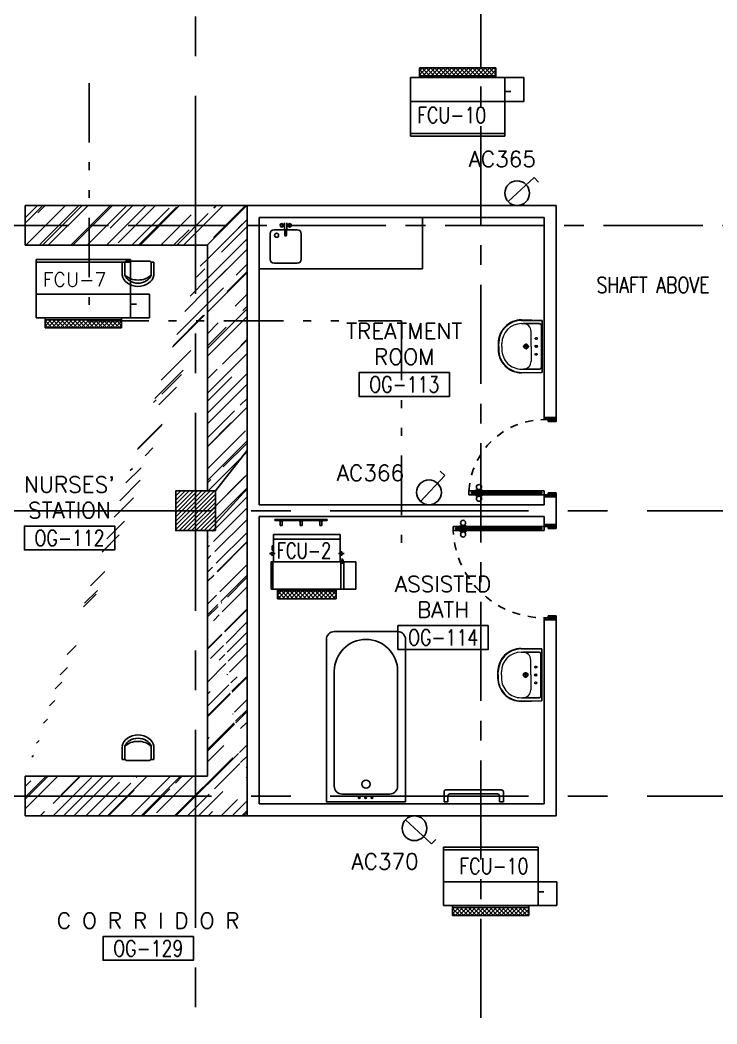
# Model space of a CAD drawing. Extents: x 88852.7 to 88945.7, y 39921.6 to 40001.1.
# Drawn here: x 88918.59 to 88927.39, y 39936.4 to 39949.07 of the extents above; entities that cross this region are included whole.
import ezdxf
from ezdxf.enums import TextEntityAlignment as Align

# ---------------------------------------------------------------- set-up
doc = ezdxf.new("R2010")
doc.units = 0
doc.header["$MEASUREMENT"] = 0
for name, pattern in [('2DASHES', [1.7, 0.75, -0.25, 0.1, -0.25, 0.1, -0.25]), ('CENTER', [2, 1.25, -0.25, 0.25, -0.25]), ('CENTERX2', [4, 2.5, -0.5, 0.5, -0.5]), ('DASHED', [0.75, 0.5, -0.25]), ('HIDDEN', [0.375, 0.25, -0.125])]:
    doc.linetypes.add(name, pattern=pattern)
doc.layers.get('0').update_dxf_attribs({"color": 11, "linetype": 'CONTINUOUS'})
for name, color, linetype in [('A-FUR-ACCES', 11, 'CONTINUOUS'), ('AXES', 11, 'CENTERX2'), ('AXES1', 11, 'CENTER'), ('COL', 11, 'CONTINUOUS'), ('COUNTER', 11, 'CONTINUOUS'), ('DOOR', 11, 'CONTINUOUS'), ('E-SOCKETS', 4, 'CONTINUOUS'), ('FCU', 7, 'CONTINUOUS'), ('FIX', 11, 'CONTINUOUS'), ('FMCHAIR', 11, 'CONTINUOUS'), ('HAT', 11, 'CONTINUOUS'), ('IND-ES-L', 11, '2DASHES'), ('M-TEXT', 2, 'CONTINUOUS'), ('NON-MEDICAL', 11, 'CONTINUOUS'), ('RM-BOX', 11, 'CONTINUOUS'), ('RM-NAME', 11, 'CONTINUOUS'), ('RM-NO', 11, 'CONTINUOUS'), ('SHAFT', 11, 'CONTINUOUS'), ('WALL', 11, 'CONTINUOUS')]:
    doc.layers.add(name, color=color, linetype=linetype)
doc.styles.add('ROMANS', font='ROMANS.shx', dxfattribs={"width": 0.6})
pattern_1 = [(45, (88602.27408, 39809.97983), (0.25455844, 0.6788225), [4.5, -0.6, 1.5, -0.3]), (45, (88602.45015, 39810.36803), (-0.49426764, 0.07000357), [0.9, -0.099, 1.8, -0.225]), (45, (88602.19983, 39810.2662), (0.96095812, 1.24521504), [2.4, -0.42, 1.2, -0.3])]

# ---------------------------------------------------------------- blocks, each defined once
blk = doc.blocks.new('LAV-003')
at = {"layer": 'FIX', "linetype": 'Continuous', "lineweight": 20}
for p, q in [((-328, -285), (-328, -25)), ((327, -285), (327, -25)), ((0, -165), (-188, -165)), ((0, -165), (187, -165)), ((-288, -285), (-288, -265)), ((287, -285), (287, -265)), ((0, -535), (-38, -535)), ((0, -575), (-38, -575)), ((0, -535), (37, -535)), ((0, -575), (37, -575))]:
    blk.add_line(p, q, dxfattribs=at)
at = {"layer": 'FIX', "linetype": 'ByBlock'}
blk.add_line((-328, -25), (327, -25), dxfattribs=at)
at = {"layer": 'FIX', "linetype": 'ByBlock', "ltscale": 0.3}
for p, q in [((-288, -265), (-288, -60)), ((0, -35), (-262, -35)), ((0, -35), (262, -35)), ((287, -265), (287, -60))]:
    blk.add_line(p, q, dxfattribs=at)
at = {"layer": 'FIX', "lineweight": 20}
for p, q in [((-16, -101), (15, -101)), ((0, -85), (0, -116))]:
    blk.add_line(p, q, dxfattribs=at)
at = {"layer": 'FIX', "linetype": 'DASHED', "lineweight": 20, "ltscale": 0.04}
for p, q in [((-36, -230), (37, -230)), ((0, -194), (0, -266))]:
    blk.add_line(p, q, dxfattribs=at)
at = {"layer": 'FIX', "linetype": 'Continuous', "lineweight": 20}
blk.add_lwpolyline([(295, -25), (0, -25), (-328, -25), (-335, -285, 0.414214), (-38, -582), (0, -582), (37, -582, 0.414214), (334, -285), (327, -25), (0, -25)], format="xyb", dxfattribs=at)
at = {"layer": 'FIX', "linetype": 'HIDDEN', "lineweight": 20, "ltscale": 0.05}
for centre in [(-100, -101), (100, -101)]:
    blk.add_circle(centre, 12.4, dxfattribs=at)
at = {"layer": 'FIX', "lineweight": 20}
for centre, radius in [((0, -101), 15.5), ((0, -230), 29.5), ((0, -230), 22.5)]:
    blk.add_circle(centre, radius, dxfattribs=at)
at = {"layer": 'FIX', "linetype": 'ByBlock', "ltscale": 0.3}
for centre, start, end in [((-262, -60), 90, 180), ((262, -60), 0, 90)]:
    blk.add_arc(centre, 25, start, end, dxfattribs=at)
at = {"layer": 'FIX', "linetype": 'Continuous', "lineweight": 20}
for centre, radius, start, end in [((-188, -265), 100, 90, 180), ((187, -265), 100, 0, 90), ((-38, -285), 290, 180, 270), ((-38, -285), 250, 180, 270), ((37, -285), 250, 270, 0), ((37, -285), 290, 270, 0)]:
    blk.add_arc(centre, radius, start, end, dxfattribs=at)
blk = doc.blocks.new('BTUB1')
at = {"layer": 'FIX'}
for points in [[(-500, -25), (-500, -2075, 0.414214), (-400, -2175), (400, -2175, 0.414214), (500, -2075), (500, -25)], [(-400, -1675, 1), (400, -1675), (400, -225, 0.414214), (300, -125), (-300, -125, 0.414214), (-400, -225)]]:
    blk.add_lwpolyline(points, format="xyb", close=True, dxfattribs=at)
for centre, radius in [((-75, -81), 11), ((5, -81), 11), ((85, -81), 11), ((0, -250), 52.2)]:
    blk.add_circle(centre, radius, dxfattribs=at)
blk = doc.blocks.new('CHR3')
for p, q in [((-0.039, 0.5), (-0.558, 0.5)), ((-0.05, 0.412), (-0.558, 0.412)), ((-0.039, 0.5), (-0.039, 0.412)), ((0, 0.362), (0, -0.362)), ((-0.05, -0.412), (-0.558, -0.412)), ((-0.039, -0.5), (-0.553, -0.5)), ((-0.039, -0.411), (-0.039, -0.5))]:
    blk.add_line(p, q)
for centre, radius, start, end in [((-0.497, 0), 0.503, 97.0495, 263.5769), ((-0.446, 0), 0.427, 105.249, 254.751), ((-0.212, 0), 0.538, 130.0756, 229.9244), ((-0.05, 0.362), 0.05, 0, 90), ((-0.05, -0.362), 0.05, 270, 0)]:
    blk.add_arc(centre, radius, start, end)
blk = doc.blocks.new('RM1')
at = {"layer": 'RM-BOX'}
blk.add_lwpolyline([(570, -200), (-570, -200), (-570, -500), (570, -500)], close=True, dxfattribs=at)
at = {"layer": 'RM-NAME', "style": 'ROMANS'}
for tag, p in [('ROOMNAME1', (0, 324)), ('ROOMNAME2', (0, 0))]:
    blk.add_attdef(tag, text='', height=200, dxfattribs=at).set_placement(p, align=Align.MIDDLE)
at = {"layer": 'RM-NO', "style": 'ROMANS', "width": 0.8}
blk.add_attdef('ROOMNO', text='', height=200, dxfattribs=at).set_placement((0, -350), align=Align.MIDDLE)
blk = doc.blocks.new('DOOR100')
at = {"layer": 'DOOR', "color": 0, "linetype": 'ByBlock'}
for p, q in [((-76, 1251), (-76, 1301)), ((-76, 1301), (-26, 1301)), ((-26, 1301), (-76, 1301)), ((-59, 1251), (-59, 1271)), ((-43, 1271), (-59, 1271)), ((-43, 1251), (-43, 1271)), ((-26, 1251), (-26, 1301)), ((-92, 1206), (-92, 1141)), ((-83, 1206), (-92, 1206)), ((-83, 1141), (-92, 1141)), ((-83, 1129), (-83, 1219)), ((-76, 1219), (-83, 1219)), ((-83, 1206), (-83, 1141)), ((-59, 1251), (-76, 1251)), ((-26, 1251), (-43, 1251)), ((-26, 1219), (-19, 1219)), ((-19, 1129), (-19, 1219)), ((-19, 1206), (-19, 1141)), ((-19, 1206), (-10, 1206)), ((-19, 1141), (-10, 1141)), ((-10, 1206), (-10, 1141)), ((-76, 1129), (-83, 1129)), ((-26, 1129), (-19, 1129)), ((-1201, 0), (-1201, 150)), ((-1201, 150), (-1176, 150)), ((-1201, 150), (-1201, 0)), ((-1176, 150), (-1176, 100)), ((-76, 200), (-59, 200)), ((-76, 150), (-76, 200)), ((-76, 150), (-26, 150)), ((-59, 200), (-59, 180)), ((-59, 180), (-43, 180)), ((-43, 200), (-26, 200)), ((-43, 180), (-43, 200)), ((-26, 200), (-26, 150)), ((-1, 150), (-26, 150)), ((-26, 150), (-26, 100)), ((-1, 150), (-1, 0)), ((-1151, 0), (-1201, 0)), ((-1176, 100), (-1151, 100)), ((-1151, 100), (-1151, 0)), ((-51, 100), (-51, 0)), ((-26, 100), (-51, 100)), ((-51, 0), (-1, 0))]:
    blk.add_line(p, q, dxfattribs=at)
at = {"layer": 'DOOR', "linetype": 'ByBlock'}
for p, q in [((-76, 1251), (-76, 200)), ((-59, 200), (-59, 1251)), ((-43, 200), (-43, 1251)), ((-26, 200), (-26, 1251))]:
    blk.add_line(p, q, dxfattribs=at)
at = {"layer": 'DOOR', "color": 9, "linetype": 'ByBlock'}
for p, q in [((-1151, 0), (-1201, 114)), ((-1151, 0), (-1201, 40)), ((-1151, 0), (-1164, 100)), ((-51, 0), (-1, 114)), ((-51, 0), (-38, 100)), ((-51, 0), (-1, 40))]:
    blk.add_line(p, q, dxfattribs=at)
at = {"layer": 'DOOR', "color": 0, "linetype": 'ByBlock'}
for centre in [(-125, 1174), (22, 1174)]:
    blk.add_circle(centre, 32.4, dxfattribs=at)
at = {"layer": 'DOOR', "linetype": 'HIDDEN', "ltscale": 0.5}
blk.add_arc((-27, 152), 1149, 89.961, 180.0931, dxfattribs=at)
at = {"layer": 'DOOR', "color": 9, "linetype": 'ByBlock'}
for centre, radius, start, end in [((-1151, 0), 154, 103.7142, 108.8947), ((-1151, 0), 134, 100.72, 111.8402), ((-51, 0), 134, 68.1598, 79.28), ((-51, 0), 154, 71.1053, 76.2858), ((-1151, 0), 94.4, 90, 121.9818), ((-1151, 0), 74.4, 90, 132.2236), ((-1151, 0), 54.4, 90, 156.7926), ((-1151, 0), 34.4, 90, 180), ((-1151, 0), 14.4, 90, 180), ((-51, 0), 94.4, 58.0182, 90), ((-51, 0), 74.4, 47.7764, 90), ((-51, 0), 54.4, 23.2074, 90), ((-51, 0), 34.4, 0, 90), ((-51, 0), 14.4, 0, 90), ((-51, 0), 114, 64.0838, 77.3774)]:
    blk.add_arc(centre, radius, start, end, dxfattribs=at)
blk = doc.blocks.new('*X87')
at = {"color": 0}
for p, q in [((238729, 132663), (239216, 133150)), ((238729, 132716), (239163, 133150)), ((238729, 132769), (239110, 133150)), ((238729, 132822), (239057, 133150)), ((238729, 132875), (239004, 133150)), ((238729, 132928), (238951, 133150)), ((238729, 132981), (238898, 133150)), ((238729, 133034), (238845, 133150)), ((238729, 133087), (238791, 133150)), ((238729, 133140), (238738, 133150)), ((238769, 132650), (239229, 133110)), ((238822, 132650), (239229, 133056)), ((238875, 132650), (239229, 133003)), ((238928, 132650), (239229, 132950)), ((238981, 132650), (239229, 132897)), ((239034, 132650), (239229, 132844)), ((239087, 132650), (239229, 132791)), ((239140, 132650), (239229, 132738)), ((239193, 132650), (239229, 132685))]:
    blk.add_line(p, q, dxfattribs=at)
blk = doc.blocks.new('COL50')
at = {"layer": 'COL'}
blk.add_lwpolyline([(-250, 250), (-250, -250), (250, -250), (250, 250)], close=True, dxfattribs=at)
blk = doc.blocks.new('DOOR-10')
at = {"layer": 'DOOR', "color": 0, "linetype": 'ByBlock'}
for p, q in [((-76, 1018), (-83, 1018)), ((-83, 928), (-83, 1018)), ((-26, 1100), (-76, 1100)), ((-76, 1100), (-26, 1100)), ((-76, 1050), (-76, 1100)), ((-59, 1050), (-76, 1050)), ((-43, 1070), (-59, 1070)), ((-59, 1050), (-59, 1070)), ((-43, 1050), (-43, 1070)), ((-26, 1050), (-43, 1050)), ((-26, 1050), (-26, 1100)), ((-26, 1018), (-18, 1018)), ((-18, 928), (-18, 1018)), ((-83, 1005), (-92, 1005)), ((-92, 1005), (-92, 940)), ((-83, 940), (-92, 940)), ((-83, 1005), (-83, 940)), ((-76, 928), (-83, 928)), ((-26, 928), (-18, 928)), ((-18, 1005), (-9, 1005)), ((-18, 1005), (-18, 940)), ((-18, 940), (-9, 940)), ((-9, 1005), (-9, 940)), ((-1001, 0), (-1001, 150)), ((-1001, 150), (-976, 150)), ((-1001, 150), (-1001, 0)), ((-976, 150), (-976, 100)), ((-76, 200), (-59, 200)), ((-76, 150), (-76, 200)), ((-76, 150), (-26, 150)), ((-59, 200), (-59, 180)), ((-59, 180), (-43, 180)), ((-43, 200), (-26, 200)), ((-43, 180), (-43, 200)), ((-26, 200), (-26, 150)), ((-1, 150), (-26, 150)), ((-26, 150), (-26, 100)), ((-951, 0), (-1001, 0)), ((-976, 100), (-951, 100)), ((-951, 100), (-951, 0)), ((-51, 100), (-51, 0)), ((-26, 100), (-51, 100)), ((-51, 0), (-1, 0))]:
    blk.add_line(p, q, dxfattribs=at)
at = {"layer": 'DOOR', "linetype": 'ByBlock'}
for p, q in [((-76, 1050), (-76, 200)), ((-59, 200), (-59, 1050)), ((-43, 200), (-43, 1050)), ((-26, 200), (-26, 1050))]:
    blk.add_line(p, q, dxfattribs=at)
at = {"layer": 'DOOR', "color": 9, "linetype": 'ByBlock'}
for p, q in [((-1, 0), (-1, 150)), ((-951, 0), (-1001, 114)), ((-951, 0), (-1001, 40)), ((-951, 0), (-964, 100)), ((-51, 0), (-1, 114)), ((-51, 0), (-37, 100)), ((-51, 0), (-1, 40))]:
    blk.add_line(p, q, dxfattribs=at)
at = {"layer": 'DOOR', "color": 0, "linetype": 'ByBlock'}
for centre in [(-124, 973), (23, 973)]:
    blk.add_circle(centre, 32.4, dxfattribs=at)
at = {"layer": 'DOOR', "linetype": 'HIDDEN', "ltscale": 0.5}
blk.add_arc((-23, 149), 952, 93.1482, 179.9482, dxfattribs=at)
at = {"layer": 'DOOR', "color": 9, "linetype": 'ByBlock'}
for centre, radius, start, end in [((-951, 0), 154, 103.7142, 108.8947), ((-951, 0), 134, 100.72, 111.8402), ((-51, 0), 134, 68.1598, 79.28), ((-51, 0), 154, 71.1053, 76.2858), ((-951, 0), 94.4, 90, 121.9818), ((-951, 0), 74.4, 90, 132.2236), ((-951, 0), 54.4, 90, 156.7926), ((-951, 0), 34.4, 90, 180), ((-951, 0), 14.4, 90, 180), ((-51, 0), 94.4, 58.0182, 90), ((-51, 0), 74.4, 47.7764, 90), ((-51, 0), 54.4, 23.2074, 90), ((-51, 0), 34.4, 0, 90), ((-51, 0), 14.4, 0, 90), ((-51, 0), 114, 64.0838, 77.3774)]:
    blk.add_arc(centre, radius, start, end, dxfattribs=at)
blk = doc.blocks.new('*X190')
at = {"color": 0}
for p, q in [((-750, 2538), (-672, 2616)), ((-750, 2591), (-725, 2616)), ((-660, 2516), (-750, 2606)), ((-713, 2516), (-750, 2553)), ((-719, 2516), (-619, 2616)), ((-607, 2516), (-707, 2616)), ((-666, 2516), (-566, 2616)), ((-554, 2516), (-654, 2616)), ((-613, 2516), (-513, 2616)), ((-501, 2516), (-601, 2616)), ((-560, 2516), (-460, 2616)), ((-448, 2516), (-548, 2616)), ((-507, 2516), (-407, 2616)), ((-394, 2516), (-494, 2616)), ((-454, 2516), (-354, 2616)), ((-341, 2516), (-441, 2616)), ((-401, 2516), (-301, 2616)), ((-288, 2516), (-388, 2616)), ((-348, 2516), (-248, 2616)), ((-235, 2516), (-335, 2616)), ((-295, 2516), (-195, 2616)), ((-182, 2516), (-282, 2616)), ((-242, 2516), (-142, 2616)), ((-129, 2516), (-229, 2616)), ((-189, 2516), (-89, 2616)), ((-76, 2516), (-176, 2616)), ((-136, 2516), (-36, 2616)), ((-23, 2516), (-123, 2616)), ((-83, 2516), (17, 2616)), ((30, 2516), (-70, 2616)), ((-30, 2516), (70, 2616)), ((83, 2516), (-17, 2616)), ((23, 2516), (123, 2616)), ((136, 2516), (36, 2616)), ((76, 2516), (176, 2616)), ((189, 2516), (89, 2616)), ((129, 2516), (215, 2601)), ((215, 2543), (142, 2616)), ((182, 2516), (215, 2548)), ((215, 2596), (195, 2616))]:
    blk.add_line(p, q, dxfattribs=at)
blk = doc.blocks.new('WAP16')
at = {"color": 6}
for p, q in [((-597, 0), (-597, -737)), ((-597, 0), (597, 0)), ((597, 0), (597, -737)), ((-597, -437), (597, -437)), ((-597, -737), (597, -737))]:
    blk.add_line(p, q, dxfattribs=at)
at = {"color": 2}
for p, q in [((-597, -32), (597, -32)), ((597, -437), (835, -437)), ((835, -437), (835, -737)), ((-482, -737), (-482, -862)), ((482, -737), (482, -862)), ((597, -737), (835, -737)), ((-482, -762), (482, -762)), ((-482, -862), (482, -862))]:
    blk.add_line(p, q, dxfattribs=at)
at = {"color": 7}
blk.add_line((597, -562), (670, -562), dxfattribs=at)
at = {"color": 2}
blk.add_blockref('*X190', (268, -3378), dxfattribs=at)
blk = doc.blocks.new('*X188')
at = {"color": 0}
for p, q in [((16890, -2467), (16943, -2414)), ((16890, -2520), (16990, -2420)), ((16990, -2565), (16890, -2465)), ((16890, -2573), (16990, -2473)), ((16990, -2619), (16890, -2519)), ((16890, -2626), (16990, -2526)), ((16990, -2512), (16892, -2414)), ((16990, -2459), (16945, -2414)), ((16990, -2672), (16890, -2572)), ((16890, -2679), (16990, -2579)), ((16990, -2725), (16890, -2625)), ((16890, -2732), (16990, -2632)), ((16990, -2778), (16890, -2678)), ((16890, -2785), (16990, -2685)), ((16990, -2831), (16890, -2731)), ((16890, -2838), (16990, -2738)), ((16990, -2884), (16890, -2784)), ((16890, -2891), (16990, -2791)), ((16990, -2937), (16890, -2837)), ((16890, -2944), (16990, -2844)), ((16990, -2990), (16890, -2890)), ((16890, -2997), (16990, -2897)), ((16990, -3043), (16890, -2943)), ((16890, -3050), (16990, -2950)), ((16990, -3096), (16890, -2996)), ((16890, -3103), (16990, -3003)), ((16990, -3149), (16890, -3049)), ((16944, -3155), (16890, -3102)), ((16892, -3155), (16990, -3056)), ((16945, -3155), (16990, -3109))]:
    blk.add_line(p, q, dxfattribs=at)
blk = doc.blocks.new('WHE06')
at = {"color": 2}
for p, q in [((689, 621), (346, 621)), ((346, 621), (346, 469)), ((689, 469), (689, 621)), ((60, -422), (60, 422)), ((212, 437), (269, 437)), ((232, 452), (232, 422)), ((232, 452), (252, 452)), ((242, 472), (242, 399)), ((252, 452), (252, 422)), ((305, 448), (373, 448)), ((321, 458), (321, 438)), ((321, 458), (346, 458)), ((321, 438), (346, 438)), ((346, 430), (689, 430)), ((811, 371), (689, 371)), ((711, -371), (711, 371)), ((811, -371), (811, 371)), ((811, -371), (689, -371)), ((142, -437), (142, -422)), ((142, -437), (197, -437)), ((197, -437), (197, -422)), ((221, -437), (269, -437)), ((232, -452), (232, -422)), ((232, -452), (252, -452)), ((242, -472), (242, -399)), ((252, -452), (252, -422)), ((346, -430), (689, -430))]:
    blk.add_line(p, q, dxfattribs=at)
at = {"color": 6}
for p, q in [((0, -422), (0, 422)), ((0, 422), (346, 422)), ((346, 469), (346, -451)), ((689, 469), (346, 469)), ((689, -451), (689, 469)), ((0, -422), (346, -422)), ((346, -451), (689, -451))]:
    blk.add_line(p, q, dxfattribs=at)
at = {"color": 2}
blk.add_blockref('*X188', (-16179, 2784), dxfattribs=at)

msp = doc.modelspace()

# ---------------------------------------------------------------- hatches: boundary and pattern name
at = {"layer": 'COUNTER', "linetype": 'ByBlock'}
h = msp.add_hatch(dxfattribs=at)
h.set_pattern_fill('AR-RROOF', color=256, scale=0.3, angle=45, style=0)
h.set_pattern_definition(pattern_1)
h.paths.add_polyline_path([(88918.6603, 39946.7296), (88918.6603, 39946.2296), (88920.8103, 39946.2296), (88920.8103, 39946.7296)])
h.paths.add_polyline_path([(88920.9603, 39946.2296), (88920.9603, 39945.2752), (88921.4603, 39945.2752), (88921.4603, 39946.7296), (88920.8103, 39946.7296), (88920.8103, 39946.2296)])
h = msp.add_hatch(dxfattribs=at)
h.set_pattern_fill('AR-RROOF', color=256, scale=0.3, angle=45, style=0)
h.set_pattern_definition(pattern_1)
edge = h.paths.add_edge_path()
edge.add_line((88920.9603, 39939.5296), (88920.9603, 39942.6296))
edge.add_line((88921.4603, 39939.0296), (88921.4603, 39946.7296))
edge.add_line((88918.6603, 39939.5296), (88918.6603, 39939.0296))
edge.add_line((88918.6603, 39939.5296), (88920.9603, 39939.5296))
edge.add_line((88918.6603, 39939.0296), (88921.4603, 39939.0296))
edge.add_line((88920.9603, 39943.1296), (88920.9603, 39946.2296))
h = msp.add_hatch(dxfattribs=at)
h.set_pattern_fill('AR-RROOF', color=256, scale=0.3, angle=45, style=0)
h.set_pattern_definition(pattern_1)
h.paths.add_polyline_path([(88921.4603, 39943.6371), (88921.0603, 39943.1296), (88921.0603, 39942.8796), (88921.2083, 39942.8796), (88921.4603, 39943.1543)])

# ---------------------------------------------------------------- linework, layer by layer
at = {"layer": 'A-FUR-ACCES'}
for p, q in [((88921.8112, 39942.77), (88921.8112, 39942.7573)), ((88922.4716, 39942.77), (88921.8112, 39942.77)), ((88922.4716, 39942.7573), (88921.8112, 39942.7573)), ((88921.8664, 39942.7573), (88921.8664, 39942.7523)), ((88921.9164, 39942.7523), (88921.8664, 39942.7523)), ((88921.8787, 39942.7523), (88921.8787, 39942.6938)), ((88921.9041, 39942.7523), (88921.9041, 39942.6938)), ((88921.9164, 39942.7573), (88921.9164, 39942.7523)), ((88922.1164, 39942.7573), (88922.1164, 39942.7523)), ((88922.1664, 39942.7523), (88922.1164, 39942.7523)), ((88922.1287, 39942.7523), (88922.1287, 39942.6938)), ((88922.1541, 39942.7523), (88922.1541, 39942.6938)), ((88922.1664, 39942.7573), (88922.1664, 39942.7523)), ((88922.3664, 39942.7573), (88922.3664, 39942.7523)), ((88922.4164, 39942.7523), (88922.3664, 39942.7523)), ((88922.3787, 39942.7523), (88922.3787, 39942.6938)), ((88922.4041, 39942.7523), (88922.4041, 39942.6938)), ((88922.4164, 39942.7573), (88922.4164, 39942.7523)), ((88922.4716, 39942.77), (88922.4716, 39942.7573)), ((88921.9041, 39942.6938), (88921.8787, 39942.6938)), ((88922.1541, 39942.6938), (88922.1287, 39942.6938)), ((88922.4041, 39942.6938), (88922.3787, 39942.6938)), ((88923.9454, 39939.332), (88923.9454, 39939.307)), ((88923.9454, 39939.307), (88923.9454, 39939.332)), ((88923.9704, 39939.357), (88924.6704, 39939.357)), ((88924.6954, 39939.332), (88924.6954, 39939.307)), ((88923.9454, 39939.307), (88923.9454, 39939.207)), ((88923.9454, 39939.207), (88923.9954, 39939.207)), ((88923.9954, 39939.207), (88923.9954, 39939.282)), ((88924.6204, 39939.307), (88924.0204, 39939.307)), ((88924.6454, 39939.207), (88924.6454, 39939.282)), ((88924.6954, 39939.207), (88924.6454, 39939.207)), ((88924.6954, 39939.307), (88924.6954, 39939.207))]:
    msp.add_line(p, q, dxfattribs=at)
for centre, start, end in [((88923.9704, 39939.332), 90, 180), ((88924.6704, 39939.332), 0, 90), ((88924.0204, 39939.282), 90, 180), ((88924.6204, 39939.282), 0, 90)]:
    msp.add_arc(centre, 0.025, start, end, dxfattribs=at)
at = {"layer": 'AXES'}
for p, q in [((88920.8103, 39921.6153), (88920.8103, 40000.4279)), ((88945.0103, 39942.8796), (88876.9703, 39942.8796)), ((88945.0103, 39939.2796), (88876.9703, 39939.2796))]:
    msp.add_line(p, q, dxfattribs=at)
at = {"layer": 'AXES1'}
for p, q in [((88924.4103, 39928.4796), (88924.4103, 39987.2996)), ((88935.2103, 39946.4796), (88876.9703, 39946.4796))]:
    msp.add_line(p, q, dxfattribs=at)
at = {"layer": 'COUNTER'}
for p, q in [((88918.6603, 39946.2296), (88918.6603, 39946.7296)), ((88918.6603, 39946.7296), (88921.4603, 39946.7296)), ((88921.4603, 39939.0296), (88921.4603, 39946.7296)), ((88918.6603, 39946.2296), (88920.9603, 39946.2296)), ((88920.9603, 39943.1296), (88920.9603, 39946.2296)), ((88920.9603, 39939.5296), (88920.9603, 39942.6296)), ((88918.6603, 39939.5296), (88918.6603, 39939.0296)), ((88918.6603, 39939.5296), (88920.9603, 39939.5296)), ((88918.6603, 39939.0296), (88921.4603, 39939.0296))]:
    msp.add_line(p, q, dxfattribs=at)
at = {"layer": 'COUNTER', "linetype": 'ByBlock'}
for p, q in [((88921.0603, 39943.1296), (88921.4603, 39943.6371)), ((88921.0603, 39942.7181), (88921.4603, 39943.1543)), ((88920.9603, 39943.1296), (88921.0603, 39943.1296)), ((88921.0603, 39943.1296), (88921.0603, 39942.6296)), ((88921.0603, 39942.6296), (88920.9603, 39942.6296))]:
    msp.add_line(p, q, dxfattribs=at)
at = {"layer": 'E-SOCKETS'}
for p, q in [((88924.7541, 39946.7794), (88925.082, 39947.0845)), ((88925.082, 39947.0845), (88925.1365, 39947.026)), ((88923.6499, 39942.9964), (88923.9551, 39943.3243)), ((88923.9551, 39943.3243), (88923.8966, 39943.3788)), ((88923.4583, 39938.9798), (88923.7861, 39938.6746)), ((88923.7861, 39938.6746), (88923.8406, 39938.7331))]:
    msp.add_line(p, q, dxfattribs=at)
for centre in [(88924.8685, 39946.8858), (88923.7564, 39943.1108), (88923.5727, 39938.8733)]:
    msp.add_circle(centre, 0.1562, dxfattribs=at)
at = {"layer": 'IND-ES-L'}
msp.add_lwpolyline([(88919.4681, 39948.2752), (88919.4681, 39945.2752), (88923.4107, 39945.2752), (88923.4107, 39942.2752)], dxfattribs=at)
at = {"layer": 'NON-MEDICAL'}
for p, q in [((88923.6757, 39946.5796), (88923.6757, 39945.9296)), ((88921.8007, 39946.4235), (88921.9371, 39946.4235)), ((88921.9311, 39946.5117), (88921.9371, 39946.3565)), ((88921.9631, 39946.5117), (88921.9571, 39946.3565)), ((88921.9571, 39946.4235), (88922.0936, 39946.4235)), ((88921.7508, 39946.0526), (88921.7508, 39946.3737)), ((88922.1434, 39946.3737), (88922.1434, 39946.0526)), ((88921.6103, 39945.9296), (88923.6757, 39945.9296)), ((88922.0936, 39946.0027), (88921.8007, 39946.0027))]:
    msp.add_line(p, q, dxfattribs=at)
for centre, radius in [((88921.8974, 39946.4806), 0.0217), ((88921.8974, 39946.4806), 0.014), ((88921.9969, 39946.4806), 0.0217), ((88921.9969, 39946.4806), 0.014), ((88921.8327, 39946.3541), 0.0255)]:
    msp.add_circle(centre, radius, dxfattribs=at)
for centre, radius, start, end in [((88921.8007, 39946.3737), 0.0499, 90, 180), ((88922.0936, 39946.3737), 0.0499, 0, 90), ((88921.9471, 39946.3565), 0.00997, 180, 0), ((88921.8007, 39946.0526), 0.0499, 180, 270), ((88922.0936, 39946.0526), 0.0499, 270, 0)]:
    msp.add_arc(centre, radius, start, end, dxfattribs=at)
at = {"layer": 'WALL'}
for p, q in [((88921.4603, 39945.5796), (88921.4603, 39946.7296)), ((88921.4603, 39946.7296), (88925.3603, 39946.7296)), ((88921.4603, 39939.0296), (88921.4603, 39946.7296)), ((88925.3603, 39946.7296), (88925.3603, 39944.0546)), ((88921.6103, 39946.5796), (88925.2103, 39946.5796)), ((88921.6103, 39942.9546), (88921.6103, 39946.5796)), ((88925.2103, 39946.5796), (88925.2103, 39944.0546)), ((88925.2103, 39944.0546), (88925.3603, 39944.0546)), ((88925.2103, 39943.0546), (88925.3603, 39943.0546)), ((88925.2103, 39943.0546), (88925.2103, 39942.9546)), ((88925.3603, 39943.0546), (88925.3603, 39942.7046)), ((88921.6103, 39942.9546), (88925.2103, 39942.9546)), ((88921.6103, 39939.1796), (88921.6103, 39942.8046)), ((88921.6103, 39942.8046), (88925.2103, 39942.8046)), ((88925.2103, 39942.8046), (88925.2103, 39942.7046)), ((88925.2103, 39942.7046), (88925.3603, 39942.7046)), ((88925.2103, 39941.5046), (88925.3603, 39941.5046)), ((88925.2103, 39941.5046), (88925.2103, 39939.1796)), ((88925.3603, 39941.5046), (88925.3603, 39939.0296)), ((88921.6103, 39939.1796), (88925.2103, 39939.1796)), ((88921.4603, 39939.0296), (88925.3603, 39939.0296))]:
    msp.add_line(p, q, dxfattribs=at)
at = {"layer": 'WALL', "linetype": 'ByBlock', "ltscale": 0.3}
msp.add_lwpolyline([(88920.5603, 39943.1296), (88921.0603, 39943.1296), (88921.0603, 39942.6296), (88920.5603, 39942.6296)], close=True, dxfattribs=at)

# ---------------------------------------------------------------- block references
at = {"layer": 'COL', "xscale": -0.001, "yscale": 0.001, "zscale": 0.001}
msp.add_blockref('COL50', (88920.8103, 39942.8796), dxfattribs=at)
at = {"layer": 'DOOR', "color": 0, "linetype": 'ByBlock', "ltscale": 0.3, "xscale": -0.001, "yscale": 0.001, "zscale": 0.001, "rotation": 90}
msp.add_blockref('DOOR-10', (88925.3603, 39943.0539), dxfattribs=at)
at = {"layer": 'DOOR', "color": 0, "linetype": 'ByBlock', "xscale": 0.001, "yscale": 0.001, "zscale": 0.001, "rotation": 90}
msp.add_blockref('DOOR100', (88925.3603, 39942.7046), dxfattribs=at)
at = {"layer": 'FCU', "linetype": 'ByBlock', "yscale": 0.001000002026557922, "zscale": 0.001}
for name, p, xscale, rotation in [('WAP16', (88924.118, 39947.6061), -0.0009999871253967285, 180), ('WHE06', (88922.2133, 39942.5803), 0.001000002026557922, 270)]:
    msp.add_blockref(name, p, dxfattribs=dict(at, xscale=xscale, rotation=rotation))
at = {"layer": 'FCU', "linetype": 'ByBlock', "xscale": 0.0009999871253967285, "yscale": 0.001000002026557922, "zscale": 0.001}
for p in [(88919.3929, 39946.0489), (88924.536, 39938.6344)]:
    msp.add_blockref('WAP16', p, dxfattribs=at)
at = {"layer": 'FIX', "xscale": 0.001, "yscale": 0.001, "zscale": 0.001}
for name, p, rotation in [('LAV-003', (88925.2103, 39944.9522), 270), ('BTUB1', (88922.9603, 39939.1796), 180)]:
    msp.add_blockref(name, p, dxfattribs=dict(at, rotation=rotation))
at = {"layer": 'FIX', "linetype": 'ByBlock', "ltscale": 0.3, "xscale": 0.001, "yscale": 0.001, "zscale": 0.001, "rotation": 270}
msp.add_blockref('LAV-003', (88925.2045, 39940.8071), dxfattribs=at)
at = {"layer": 'FMCHAIR', "yscale": 0.4, "zscale": 0.36, "rotation": 270}
for p, xscale in [((88920.0837, 39946.0293), -0.32), ((88920.0837, 39939.7298), 0.32)]:
    msp.add_blockref('CHR3', p, dxfattribs=dict(at, xscale=xscale))
at = {"layer": 'HAT', "xscale": 0.001, "yscale": 0.001, "zscale": 0.001}
msp.add_blockref('*X87', (88681.8317, 39809.9798), dxfattribs=at)
at = {"layer": 'RM-NAME', "xscale": 0.001, "yscale": 0.001, "zscale": 0.001}
for p, values in [((88923.4439, 39944.822), {'ROOMNO': 'OG-113', 'ROOMNAME2': 'ROOM', 'ROOMNAME1': 'TREATMENT'}), ((88919.2188, 39942.8852), {'ROOMNO': 'OG-112', 'ROOMNAME2': 'STATION', 'ROOMNAME1': "NURSES'"}), ((88923.9343, 39941.6301), {'ROOMNO': 'OG-114', 'ROOMNAME2': 'BATH', 'ROOMNAME1': 'ASSISTED'}), ((88920.2124, 39937.7073), {'ROOMNO': 'OG-129', 'ROOMNAME2': 'C O R R I D O R'})]:
    msp.add_blockref('RM1', p, dxfattribs=at).add_auto_attribs(values)

# ---------------------------------------------------------------- texts
at = {"layer": 'E-SOCKETS', "style": 'ROMANS'}
for s, p in [('AC365', (88924.257, 39947.2166)), ('AC366', (88922.593, 39943.2571)), ('AC370', (88922.7767, 39938.3539))]:
    msp.add_text(s, height=0.2, dxfattribs=at).set_placement(p)
at = {"layer": 'M-TEXT', "style": 'ROMANS'}
for s, width, p in [('FCU-10', 0.8, (88923.6068, 39947.7702)), ('FCU-2', 0.75, (88921.834, 39942.276)), ('FCU-10', 0.8, (88924.1395, 39938.2953))]:
    msp.add_text(s, height=0.2, dxfattribs=dict(at, width=width)).set_placement(p)
msp.add_text('FCU-7', height=0.175, dxfattribs=at).set_placement((88918.8817, 39945.7099))
at = {"layer": 'SHAFT', "color": 4, "style": 'ROMANS', "width": 0.8}
msp.add_text('SHAFT ABOVE', height=0.2, dxfattribs=at).set_placement((88926.5837, 39945.7267), align=Align.MIDDLE)

doc.saveas('drawing.dxf')
